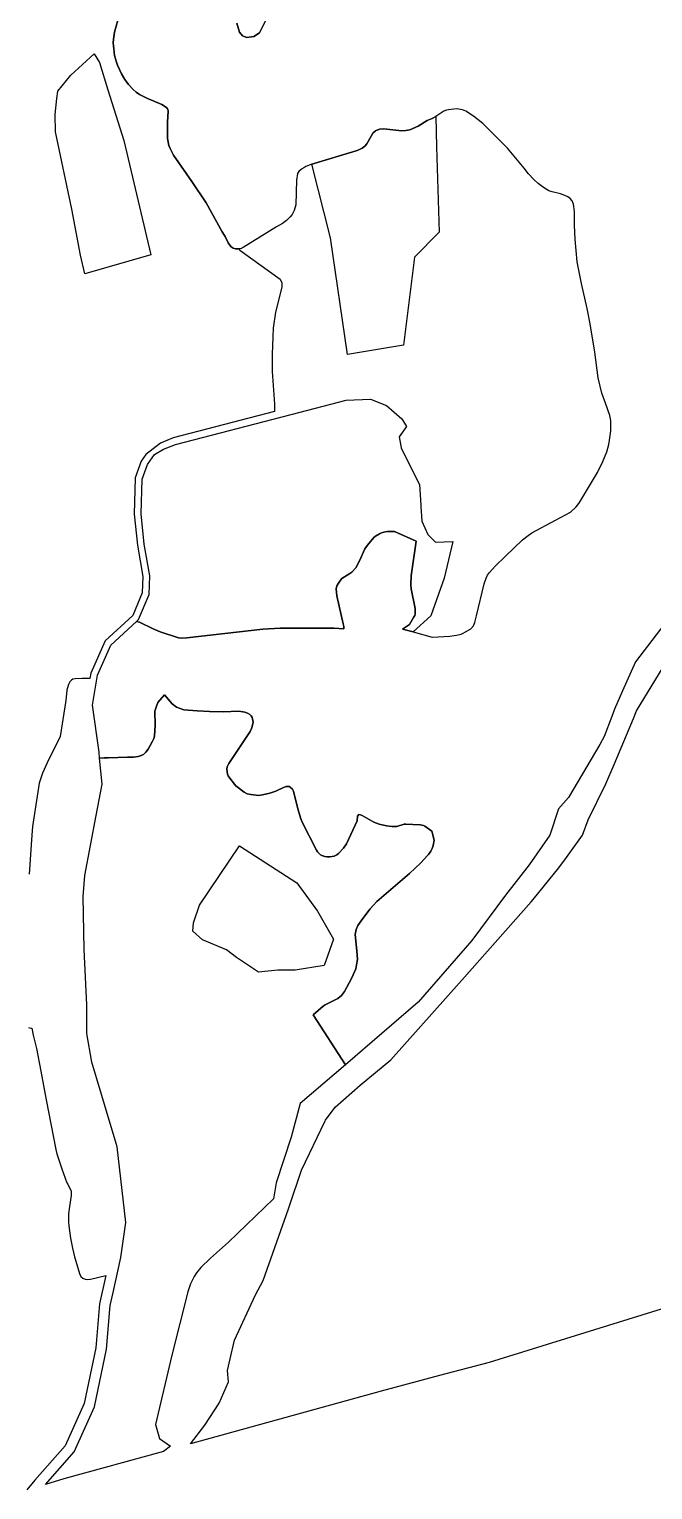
# Model space of a CAD drawing. Header units: millimetres. Extents: x 35444746 to 35449000, y 3482000 to 3488437.
# Drawn here: x 35447812.6 to 35447929.7, y 3486877 to 3487151.4 of the extents above; entities that cross this region are included whole.
import ezdxf

# ---------------------------------------------------------------- set-up
doc = ezdxf.new("R2010")
doc.units = ezdxf.units.MM
doc.layers.add('0203.02旱地整理', color=9, linetype='Continuous', true_color=0x808080)
doc.layers.add('0204.02水田整理', color=9, linetype='Continuous', true_color=0x808080)

msp = doc.modelspace()

# ---------------------------------------------------------------- linework, layer by layer
at = {"layer": '0203.02旱地整理', "color": 41}
for points in [[(35447829.865, 3487155.319), (35447828.623, 3487150.782), (35447828.395, 3487149.506), (35447828.367, 3487148.81), (35447828.438, 3487147.657), (35447828.605, 3487146.43), (35447828.942, 3487145.152), (35447829.139, 3487144.623), (35447829.918, 3487142.968), (35447830.541, 3487141.917), (35447831.221, 3487140.994), (35447832.098, 3487140.03), (35447832.649, 3487139.566), (35447833.286, 3487139.123), (35447834.636, 3487138.42), (35447837.458, 3487137.21), (35447838.342, 3487136.649), (35447838.55, 3487136.398), (35447838.683, 3487136.117), (35447838.701, 3487135.944), (35447838.541, 3487133.875), (35447838.527, 3487130.84), (35447838.802, 3487129.526), (35447839.029, 3487128.955), (35447839.681, 3487127.739), (35447843.148, 3487122.737), (35447845.804, 3487118.749), (35447848.841, 3487113.293), (35447849.369, 3487112.409), (35447849.962, 3487111.229), (35447850.471, 3487110.544), (35447850.672, 3487110.338), (35447850.857, 3487110.224), (35447851.343, 3487110.092), (35447851.964, 3487110.096), (35447852.111, 3487109.851), (35447859.735, 3487104.424), (35447860.039, 3487103.741), (35447860.031, 3487103.396), (35447859.995, 3487102.929), (35447858.828, 3487098.231), (35447858.412, 3487095.196), (35447858.306, 3487093.613), (35447858.203, 3487090.253), (35447858.181, 3487087.096), (35447858.635, 3487080.954), (35447858.643, 3487080.534), (35447858.626, 3487079.534), (35447839.624, 3487074.603), (35447837.255, 3487073.645), (35447834.499, 3487071.469), (35447833.609, 3487070.244), (35447832.48, 3487067.089), (35447832.286, 3487060.3), (35447832.889, 3487054.486), (35447833.915, 3487048.59), (35447833.8, 3487045.501), (35447832.013, 3487041.245), (35447826.859, 3487036.473), (35447824.127, 3487030.437), (35447823.964, 3487029.429), (35447822.435, 3487029.419), (35447821.189, 3487029.353), (35447820.791, 3487029.26), (35447820.531, 3487029.101), (35447820.217, 3487028.811), (35447819.936, 3487028.312), (35447819.646, 3487027.211), (35447819.455, 3487025.281), (35447818.406, 3487018.509), (35447815.917, 3487013.59), (35447815.094, 3487011.66), (35447814.47, 3487009.771), (35447813.168, 3487001.608), (35447813.06, 3487000), (35447812.57, 3486992.693)], [(35447829.865, 3487155.319), (35447828.623, 3487150.782), (35447828.395, 3487149.506), (35447828.367, 3487148.81), (35447828.438, 3487147.657), (35447828.605, 3487146.43), (35447828.942, 3487145.152), (35447829.139, 3487144.623), (35447829.918, 3487142.968), (35447830.541, 3487141.917), (35447831.221, 3487140.994), (35447832.098, 3487140.03), (35447832.649, 3487139.566), (35447833.286, 3487139.123), (35447834.636, 3487138.42), (35447837.458, 3487137.21), (35447838.342, 3487136.649), (35447838.55, 3487136.398), (35447838.683, 3487136.117), (35447838.701, 3487135.944), (35447838.541, 3487133.875), (35447838.527, 3487130.84), (35447838.802, 3487129.526), (35447839.029, 3487128.955), (35447839.681, 3487127.739), (35447843.148, 3487122.737), (35447845.804, 3487118.749), (35447848.841, 3487113.293), (35447849.369, 3487112.409), (35447849.962, 3487111.229), (35447850.471, 3487110.544), (35447850.672, 3487110.338), (35447850.857, 3487110.224), (35447851.343, 3487110.092), (35447851.964, 3487110.096), (35447852.111, 3487109.851), (35447859.735, 3487104.424), (35447860.039, 3487103.741), (35447860.031, 3487103.396), (35447859.995, 3487102.929), (35447858.828, 3487098.231), (35447858.412, 3487095.196), (35447858.306, 3487093.613), (35447858.203, 3487090.253), (35447858.181, 3487087.096), (35447858.635, 3487080.954), (35447858.643, 3487080.534), (35447858.626, 3487079.534), (35447839.624, 3487074.603), (35447837.255, 3487073.645), (35447834.499, 3487071.469), (35447833.609, 3487070.244), (35447832.48, 3487067.089), (35447832.286, 3487060.3), (35447832.889, 3487054.486), (35447833.915, 3487048.59), (35447833.8, 3487045.501), (35447832.013, 3487041.245), (35447826.859, 3487036.473), (35447824.127, 3487030.437), (35447823.964, 3487029.429), (35447822.435, 3487029.419), (35447821.189, 3487029.353), (35447820.791, 3487029.26), (35447820.531, 3487029.101), (35447820.217, 3487028.811), (35447819.936, 3487028.312), (35447819.646, 3487027.211), (35447819.455, 3487025.281), (35447818.406, 3487018.509), (35447815.917, 3487013.59), (35447815.094, 3487011.66), (35447814.47, 3487009.771), (35447813.168, 3487001.608), (35447813.06, 3487000), (35447812.57, 3486992.693)], [(35447857.343, 3487153.66), (35447855.828, 3487150.659), (35447854.776, 3487149.995), (35447853.456, 3487149.803), (35447852.646, 3487150.148), (35447852.042, 3487150.816), (35447851.556, 3487152.523)], [(35447857.343, 3487153.66), (35447855.828, 3487150.659), (35447854.776, 3487149.995), (35447853.456, 3487149.803), (35447852.646, 3487150.148), (35447852.042, 3487150.816), (35447851.556, 3487152.523)], [(35447812.444, 3486963.844), (35447812.886, 3486963.727), (35447813.086, 3486963.725), (35447813.329, 3486962.411), (35447813.93, 3486959.906), (35447814.778, 3486955.641), (35447815.747, 3486950.283), (35447817.559, 3486940.935), (35447817.752, 3486940.139), (35447818.702, 3486937.306), (35447819.625, 3486934.716), (35447819.818, 3486934.441), (35447820.461, 3486933.137), (35447820.428, 3486932.279), (35447820.118, 3486930.216), (35447819.971, 3486928.851), (35447819.966, 3486927.363), (35447820.009, 3486926.636), (35447820.306, 3486924.308), (35447820.677, 3486922.419), (35447821.076, 3486920.814), (35447822.092, 3486917.44), (35447822.304, 3486917.055), (35447822.647, 3486916.775), (35447823.068, 3486916.614), (35447823.529, 3486916.512), (35447824.076, 3486916.583), (35447826.991, 3486917.289), (35447825.806, 3486911.968), (35447825.101, 3486903.721), (35447822.916, 3486893.219), (35447819.325, 3486885.279), (35447813.648, 3486878.827), (35447812.138, 3486877.034)], [(35447812.444, 3486963.844), (35447812.886, 3486963.727), (35447813.086, 3486963.725), (35447813.329, 3486962.411), (35447813.93, 3486959.906), (35447814.778, 3486955.641), (35447815.747, 3486950.283), (35447817.559, 3486940.935), (35447817.752, 3486940.139), (35447818.702, 3486937.306), (35447819.625, 3486934.716), (35447819.818, 3486934.441), (35447820.461, 3486933.137), (35447820.428, 3486932.279), (35447820.118, 3486930.216), (35447819.971, 3486928.851), (35447819.966, 3486927.363), (35447820.009, 3486926.636), (35447820.306, 3486924.308), (35447820.677, 3486922.419), (35447821.076, 3486920.814), (35447822.092, 3486917.44), (35447822.304, 3486917.055), (35447822.647, 3486916.775), (35447823.068, 3486916.614), (35447823.529, 3486916.512), (35447824.076, 3486916.583), (35447826.991, 3486917.289), (35447825.806, 3486911.968), (35447825.101, 3486903.721), (35447822.916, 3486893.219), (35447819.325, 3486885.279), (35447813.648, 3486878.827), (35447812.138, 3486877.034)]]:
    msp.add_lwpolyline(points, dxfattribs=at)
for points in [[(35447817.785, 3487138.373), (35447817.947, 3487139.742), (35447820.41, 3487142.765), (35447824.758, 3487146.731), (35447825.769, 3487145.086), (35447827.315, 3487139.954), (35447830.338, 3487130.477), (35447835.429, 3487108.976), (35447823.045, 3487105.418), (35447822.216, 3487108.911), (35447820.564, 3487117.56), (35447817.489, 3487132.117), (35447817.43, 3487135.376)], [(35447817.785, 3487138.373), (35447817.947, 3487139.742), (35447820.41, 3487142.765), (35447824.758, 3487146.731), (35447825.769, 3487145.086), (35447827.315, 3487139.954), (35447830.338, 3487130.477), (35447835.429, 3487108.976), (35447823.045, 3487105.418), (35447822.216, 3487108.911), (35447820.564, 3487117.56), (35447817.489, 3487132.117), (35447817.43, 3487135.376)], [(35447888.964, 3487134.996), (35447889.097, 3487129.281), (35447889.561, 3487113.22), (35447884.957, 3487108.53), (35447882.881, 3487092.014), (35447872.35, 3487090.238), (35447869.162, 3487112.171), (35447865.636, 3487126.003), (35447873.961, 3487128.53), (35447874.503, 3487128.734), (35447875.108, 3487129.025), (35447875.621, 3487129.382), (35447876.005, 3487129.826), (35447876.784, 3487131.268), (35447877.143, 3487131.827), (35447877.61, 3487132.29), (35447878.34, 3487132.619), (35447879.172, 3487132.634), (35447882.559, 3487132.249), (35447883.33, 3487132.319), (35447884.094, 3487132.496), (35447885.651, 3487133.16), (35447887.347, 3487134.24), (35447888.291, 3487134.617)], [(35447888.964, 3487134.996), (35447889.097, 3487129.281), (35447889.561, 3487113.22), (35447884.957, 3487108.53), (35447882.881, 3487092.014), (35447872.35, 3487090.238), (35447869.162, 3487112.171), (35447865.636, 3487126.003), (35447873.961, 3487128.53), (35447874.503, 3487128.734), (35447875.108, 3487129.025), (35447875.621, 3487129.382), (35447876.005, 3487129.826), (35447876.784, 3487131.268), (35447877.143, 3487131.827), (35447877.61, 3487132.29), (35447878.34, 3487132.619), (35447879.172, 3487132.634), (35447882.559, 3487132.249), (35447883.33, 3487132.319), (35447884.094, 3487132.496), (35447885.651, 3487133.16), (35447887.347, 3487134.24), (35447888.291, 3487134.617)], [(35447892.119, 3487055.127), (35447890.495, 3487048.246), (35447888.034, 3487041.193), (35447884.683, 3487038.164), (35447882.66, 3487038.705), (35447884.029, 3487039.525), (35447884.742, 3487040.866), (35447885, 3487041.243), (35447885.064, 3487041.51), (35447885.061, 3487042.583), (35447884.327, 3487046.236), (35447884.264, 3487047.001), (35447884.302, 3487048.678), (35447885.236, 3487055.18), (35447881.158, 3487057.013), (35447880.764, 3487057.044), (35447879.805, 3487057.014), (35447879.183, 3487056.904), (35447878.76, 3487056.778), (35447878.337, 3487056.592), (35447877.614, 3487056.132), (35447877.319, 3487055.892), (35447876.085, 3487054.439), (35447875.629, 3487053.764), (35447874.67, 3487051.661), (35447873.928, 3487050.225), (35447873.168, 3487049.4), (35447872.638, 3487049.02), (35447871.507, 3487048.32), (35447871.26, 3487048.117), (35447870.637, 3487047.318), (35447870.373, 3487046.813), (35447870.244, 3487046.278), (35447870.356, 3487044.921), (35447871.551, 3487039.654), (35447871.661, 3487039.152), (35447871.68, 3487038.764), (35447869.874, 3487038.859), (35447859.736, 3487038.891), (35447856.439, 3487038.693), (35447842.179, 3487037.045), (35447841.189, 3487036.983), (35447840.627, 3487037.028), (35447837.157, 3487038.209), (35447835.85, 3487038.713), (35447833.263, 3487040.003), (35447832.721, 3487040.13), (35447833.102, 3487040.483), (35447835.09, 3487045.218), (35447835.219, 3487048.675), (35447834.178, 3487054.654), (35447833.588, 3487060.351), (35447833.773, 3487066.845), (35447834.77, 3487069.632), (35447836.11, 3487071.474), (35447837.828, 3487072.475), (35447840.034, 3487073.367), (35447861.796, 3487079.014), (35447872.117, 3487081.702), (35447876.658, 3487081.88), (35447879.688, 3487080.672), (35447882.569, 3487078.173), (35447883.468, 3487076.769), (35447882.057, 3487074.789), (35447882.427, 3487072.76), (35447884.321, 3487068.906), (35447885.907, 3487065.856), (35447886.125, 3487061.978), (35447886.146, 3487061.69), (35447886.348, 3487058.974), (35447887.448, 3487056.451), (35447888.905, 3487055.01)], [(35447892.119, 3487055.127), (35447890.495, 3487048.246), (35447888.034, 3487041.193), (35447884.683, 3487038.164), (35447882.66, 3487038.705), (35447884.029, 3487039.525), (35447884.742, 3487040.866), (35447885, 3487041.243), (35447885.064, 3487041.51), (35447885.061, 3487042.583), (35447884.327, 3487046.236), (35447884.264, 3487047.001), (35447884.302, 3487048.678), (35447885.236, 3487055.18), (35447881.158, 3487057.013), (35447880.764, 3487057.044), (35447879.805, 3487057.014), (35447879.183, 3487056.904), (35447878.76, 3487056.778), (35447878.337, 3487056.592), (35447877.614, 3487056.132), (35447877.319, 3487055.892), (35447876.085, 3487054.439), (35447875.629, 3487053.764), (35447874.67, 3487051.661), (35447873.928, 3487050.225), (35447873.168, 3487049.4), (35447872.638, 3487049.02), (35447871.507, 3487048.32), (35447871.26, 3487048.117), (35447870.637, 3487047.318), (35447870.373, 3487046.813), (35447870.244, 3487046.278), (35447870.356, 3487044.921), (35447871.551, 3487039.654), (35447871.661, 3487039.152), (35447871.68, 3487038.764), (35447869.874, 3487038.859), (35447859.736, 3487038.891), (35447856.439, 3487038.693), (35447842.179, 3487037.045), (35447841.189, 3487036.983), (35447840.627, 3487037.028), (35447837.157, 3487038.209), (35447835.85, 3487038.713), (35447833.263, 3487040.003), (35447832.721, 3487040.13), (35447833.102, 3487040.483), (35447835.09, 3487045.218), (35447835.219, 3487048.675), (35447834.178, 3487054.654), (35447833.588, 3487060.351), (35447833.773, 3487066.845), (35447834.77, 3487069.632), (35447836.11, 3487071.474), (35447837.828, 3487072.475), (35447840.034, 3487073.367), (35447861.796, 3487079.014), (35447872.117, 3487081.702), (35447876.658, 3487081.88), (35447879.688, 3487080.672), (35447882.569, 3487078.173), (35447883.468, 3487076.769), (35447882.057, 3487074.789), (35447882.427, 3487072.76), (35447884.321, 3487068.906), (35447885.907, 3487065.856), (35447886.125, 3487061.978), (35447886.146, 3487061.69), (35447886.348, 3487058.974), (35447887.448, 3487056.451), (35447888.905, 3487055.01)], [(35447825.802, 3487014.466), (35447826.638, 3487014.518), (35447827.376, 3487014.54), (35447831.022, 3487014.612), (35447832.173, 3487014.663), (35447833.019, 3487014.758), (35447833.619, 3487014.924), (35447834.033, 3487015.144), (35447834.49, 3487015.569), (35447834.899, 3487016.163), (35447835.697, 3487017.531), (35447835.969, 3487018.172), (35447836.091, 3487018.613), (35447836.208, 3487020.676), (35447836.195, 3487023.28), (35447836.467, 3487024.205), (35447836.764, 3487024.922), (35447837.966, 3487026.348), (35447839.417, 3487024.662), (35447840.255, 3487024.022), (35447841.607, 3487023.522), (35447844.145, 3487023.363), (35447846.466, 3487023.211), (35447848.989, 3487023.144), (35447851.924, 3487023.282), (35447853.076, 3487023.073), (35447853.589, 3487022.873), (35447854, 3487022.626), (35447854.252, 3487022.372), (35447854.44, 3487022.098), (35447854.527, 3487021.809), (35447854.617, 3487021.2), (35447854.466, 3487020.417), (35447854.331, 3487020.002), (35447854.053, 3487019.431), (35447850.039, 3487013.429), (35447849.778, 3487012.809), (35447849.687, 3487012.363), (35447849.807, 3487011.451), (35447849.949, 3487011.107), (35447850.414, 3487010.414), (35447851.371, 3487009.243), (35447852.931, 3487008.043), (35447853.531, 3487007.774), (35447854.205, 3487007.633), (35447855.717, 3487007.467), (35447856.415, 3487007.532), (35447857.772, 3487007.852), (35447858.9, 3487008.248), (35447860.353, 3487008.971), (35447860.825, 3487009.116), (35447861.102, 3487009.157), (35447861.382, 3487009.111), (35447861.62, 3487008.974), (35447861.999, 3487008.635), (35447862.216, 3487008.25), (35447862.99, 3487005.185), (35447863.533, 3487003.233), (35447863.86, 3487002.429), (35447866.54, 3486997.149), (35447866.751, 3486996.837), (35447867.315, 3486996.295), (35447867.565, 3486996.16), (35447868.126, 3486996.002), (35447868.549, 3486995.924), (35447869.029, 3486995.895), (35447869.836, 3486996.056), (35447870.373, 3486996.322), (35447870.659, 3486996.543), (35447871.597, 3486997.574), (35447872.146, 3486998.389), (35447874.149, 3487002.655), (35447874.254, 3487003.581), (35447874.491, 3487003.862), (35447874.78, 3487003.814), (35447875.135, 3487003.674), (35447877.299, 3487002.429), (35447878.282, 3487002.06), (35447879.671, 3487001.714), (35447880.695, 3487001.626), (35447881.338, 3487001.592), (35447881.605, 3487001.606), (35447883.016, 3487002.044), (35447883.293, 3487002.083), (35447884.623, 3487001.964), (35447886.033, 3487001.9), (35447886.606, 3487001.804), (35447886.855, 3487001.683), (35447888.217, 3487000.708), (35447888.606, 3486999.035), (35447888.451, 3486998.049), (35447888.285, 3486997.478), (35447888.018, 3486996.976), (35447887.55, 3486996.357), (35447887.408, 3486996.169), (35447886.127, 3486994.782), (35447884.012, 3486992.819), (35447877.86, 3486987.547), (35447876.595, 3486986.136), (35447875.221, 3486984.345), (35447874.318, 3486982.992), (35447873.971, 3486982.29), (35447873.774, 3486981.306), (35447874.091, 3486978.29), (35447874.222, 3486976.606), (35447874.076, 3486975.63), (35447873.896, 3486974.897), (35447873.186, 3486973.191), (35447872.652, 3486972.224), (35447871.784, 3486970.651), (35447871.389, 3486970.101), (35447871.206, 3486969.895), (35447870.512, 3486969.338), (35447868.159, 3486968.145), (35447867.774, 3486967.894), (35447865.88, 3486966.222), (35447871.978, 3486956.822), (35447863.487, 3486949.571), (35447861.807, 3486943.258), (35447858.984, 3486934.662), (35447858.477, 3486931.654), (35447850, 3486923.566), (35447846.655, 3486920.532), (35447844.817, 3486918.774), (35447844.018, 3486917.755), (35447843.583, 3486917.106), (35447842.886, 3486915.714), (35447842.341, 3486914.216), (35447839.342, 3486902.327), (35447836.312, 3486889.314), (35447837.072, 3486886.649), (35447839.13, 3486885.252), (35447837.8, 3486884.241), (35447819.102, 3486879.062), (35447815.629, 3486878.051), (35447821.024, 3486884.183), (35447824.83, 3486892.596), (35447827.083, 3486903.431), (35447827.787, 3486911.664), (35447828.334, 3486914.118), (35447829.794, 3486920.678), (35447830.743, 3486927.259), (35447829.074, 3486941.467), (35447824.306, 3486957.338), (35447823.374, 3486962.738), (35447823.374, 3486968.14), (35447822.885, 3486978.515), (35447822.723, 3486988.442), (35447823, 3486992.44), (35447825.139, 3487003.695), (35447826.253, 3487009.588)], [(35447825.802, 3487014.466), (35447826.638, 3487014.518), (35447827.376, 3487014.54), (35447831.022, 3487014.612), (35447832.173, 3487014.663), (35447833.019, 3487014.758), (35447833.619, 3487014.924), (35447834.033, 3487015.144), (35447834.49, 3487015.569), (35447834.899, 3487016.163), (35447835.697, 3487017.531), (35447835.969, 3487018.172), (35447836.091, 3487018.613), (35447836.208, 3487020.676), (35447836.195, 3487023.28), (35447836.467, 3487024.205), (35447836.764, 3487024.922), (35447837.966, 3487026.348), (35447839.417, 3487024.662), (35447840.255, 3487024.022), (35447841.607, 3487023.522), (35447844.145, 3487023.363), (35447846.466, 3487023.211), (35447848.989, 3487023.144), (35447851.924, 3487023.282), (35447853.076, 3487023.073), (35447853.589, 3487022.873), (35447854, 3487022.626), (35447854.252, 3487022.372), (35447854.44, 3487022.098), (35447854.527, 3487021.809), (35447854.617, 3487021.2), (35447854.466, 3487020.417), (35447854.331, 3487020.002), (35447854.053, 3487019.431), (35447850.039, 3487013.429), (35447849.778, 3487012.809), (35447849.687, 3487012.363), (35447849.807, 3487011.451), (35447849.949, 3487011.107), (35447850.414, 3487010.414), (35447851.371, 3487009.243), (35447852.931, 3487008.043), (35447853.531, 3487007.774), (35447854.205, 3487007.633), (35447855.717, 3487007.467), (35447856.415, 3487007.532), (35447857.772, 3487007.852), (35447858.9, 3487008.248), (35447860.353, 3487008.971), (35447860.825, 3487009.116), (35447861.102, 3487009.157), (35447861.382, 3487009.111), (35447861.62, 3487008.974), (35447861.999, 3487008.635), (35447862.216, 3487008.25), (35447862.99, 3487005.185), (35447863.533, 3487003.233), (35447863.86, 3487002.429), (35447866.54, 3486997.149), (35447866.751, 3486996.837), (35447867.315, 3486996.295), (35447867.565, 3486996.16), (35447868.126, 3486996.002), (35447868.549, 3486995.924), (35447869.029, 3486995.895), (35447869.836, 3486996.056), (35447870.373, 3486996.322), (35447870.659, 3486996.543), (35447871.597, 3486997.574), (35447872.146, 3486998.389), (35447874.149, 3487002.655), (35447874.254, 3487003.581), (35447874.491, 3487003.862), (35447874.78, 3487003.814), (35447875.135, 3487003.674), (35447877.299, 3487002.429), (35447878.282, 3487002.06), (35447879.671, 3487001.714), (35447880.695, 3487001.626), (35447881.338, 3487001.592), (35447881.605, 3487001.606), (35447883.016, 3487002.044), (35447883.293, 3487002.083), (35447884.623, 3487001.964), (35447886.033, 3487001.9), (35447886.606, 3487001.804), (35447886.855, 3487001.683), (35447888.217, 3487000.708), (35447888.606, 3486999.035), (35447888.451, 3486998.049), (35447888.285, 3486997.478), (35447888.018, 3486996.976), (35447887.55, 3486996.357), (35447887.408, 3486996.169), (35447886.127, 3486994.782), (35447884.012, 3486992.819), (35447877.86, 3486987.547), (35447876.595, 3486986.136), (35447875.221, 3486984.345), (35447874.318, 3486982.992), (35447873.971, 3486982.29), (35447873.774, 3486981.306), (35447874.091, 3486978.29), (35447874.222, 3486976.606), (35447874.076, 3486975.63), (35447873.896, 3486974.897), (35447873.186, 3486973.191), (35447872.652, 3486972.224), (35447871.784, 3486970.651), (35447871.389, 3486970.101), (35447871.206, 3486969.895), (35447870.512, 3486969.338), (35447868.159, 3486968.145), (35447867.774, 3486967.894), (35447865.88, 3486966.222), (35447871.978, 3486956.822), (35447863.487, 3486949.571), (35447861.807, 3486943.258), (35447858.984, 3486934.662), (35447858.477, 3486931.654), (35447850, 3486923.566), (35447846.655, 3486920.532), (35447844.817, 3486918.774), (35447844.018, 3486917.755), (35447843.583, 3486917.106), (35447842.886, 3486915.714), (35447842.341, 3486914.216), (35447839.342, 3486902.327), (35447836.312, 3486889.314), (35447837.072, 3486886.649), (35447839.13, 3486885.252), (35447837.8, 3486884.241), (35447819.102, 3486879.062), (35447815.629, 3486878.051), (35447821.024, 3486884.183), (35447824.83, 3486892.596), (35447827.083, 3486903.431), (35447827.787, 3486911.664), (35447828.334, 3486914.118), (35447829.794, 3486920.678), (35447830.743, 3486927.259), (35447829.074, 3486941.467), (35447824.306, 3486957.338), (35447823.374, 3486962.738), (35447823.374, 3486968.14), (35447822.885, 3486978.515), (35447822.723, 3486988.442), (35447823, 3486992.44), (35447825.139, 3487003.695), (35447826.253, 3487009.588)], [(35447852.094, 3486997.991), (35447862.813, 3486991.007), (35447866.752, 3486985.682), (35447869.75, 3486980.439), (35447868.002, 3486975.529), (35447862.505, 3486974.613), (35447859.265, 3486974.66), (35447855.616, 3486974.269), (35447851.527, 3486977.014), (35447849.657, 3486978.467), (35447845.113, 3486980.327), (35447843.303, 3486981.962), (35447843.412, 3486983.524), (35447844.552, 3486986.867)], [(35447852.094, 3486997.991), (35447862.813, 3486991.007), (35447866.752, 3486985.682), (35447869.75, 3486980.439), (35447868.002, 3486975.529), (35447862.505, 3486974.613), (35447859.265, 3486974.66), (35447855.616, 3486974.269), (35447851.527, 3486977.014), (35447849.657, 3486978.467), (35447845.113, 3486980.327), (35447843.303, 3486981.962), (35447843.412, 3486983.524), (35447844.552, 3486986.867)], [(35447852.094, 3486997.991), (35447862.813, 3486991.007), (35447866.752, 3486985.682), (35447869.75, 3486980.439), (35447868.002, 3486975.529), (35447862.505, 3486974.613), (35447859.265, 3486974.66), (35447855.616, 3486974.269), (35447851.527, 3486977.014), (35447849.657, 3486978.467), (35447845.113, 3486980.327), (35447843.303, 3486981.962), (35447843.412, 3486983.524), (35447844.552, 3486986.867)], [(35447852.094, 3486997.991), (35447862.813, 3486991.007), (35447866.752, 3486985.682), (35447869.75, 3486980.439), (35447868.002, 3486975.529), (35447862.505, 3486974.613), (35447859.265, 3486974.66), (35447855.616, 3486974.269), (35447851.527, 3486977.014), (35447849.657, 3486978.467), (35447845.113, 3486980.327), (35447843.303, 3486981.962), (35447843.412, 3486983.524), (35447844.552, 3486986.867)]]:
    msp.add_lwpolyline(points, close=True, dxfattribs=at)
at = {"layer": '0204.02水田整理', "color": 51}
for points in [[(35447936.457, 3487045.642), (35447926.463, 3487032.545), (35447923.981, 3487027.079), (35447922.533, 3487023.659), (35447921.998, 3487022.254), (35447920.555, 3487018.505), (35447919.758, 3487017.028), (35447913.853, 3487007.032), (35447912.004, 3487004.913), (35447910.37, 3487000), (35447906.469, 3486994.442), (35447902.048, 3486988.695), (35447895.682, 3486980.192), (35447885.644, 3486968.593), (35447871.978, 3486956.822), (35447865.88, 3486966.222), (35447867.774, 3486967.894), (35447868.159, 3486968.145), (35447870.512, 3486969.338), (35447871.206, 3486969.895), (35447871.389, 3486970.101), (35447871.784, 3486970.651), (35447872.652, 3486972.224), (35447873.186, 3486973.191), (35447873.896, 3486974.897), (35447874.076, 3486975.63), (35447874.222, 3486976.606), (35447874.091, 3486978.29), (35447873.774, 3486981.306), (35447873.971, 3486982.29), (35447874.318, 3486982.992), (35447875.221, 3486984.345), (35447876.595, 3486986.136), (35447877.86, 3486987.547), (35447884.012, 3486992.819), (35447886.127, 3486994.782), (35447887.408, 3486996.169), (35447887.55, 3486996.357), (35447888.018, 3486996.976), (35447888.285, 3486997.478), (35447888.451, 3486998.049), (35447888.606, 3486999.035), (35447888.217, 3487000.708), (35447886.855, 3487001.683), (35447886.606, 3487001.804), (35447886.033, 3487001.9), (35447884.623, 3487001.964), (35447883.293, 3487002.083), (35447883.016, 3487002.044), (35447881.605, 3487001.606), (35447881.338, 3487001.592), (35447880.695, 3487001.626), (35447879.671, 3487001.714), (35447878.282, 3487002.06), (35447877.299, 3487002.429), (35447875.135, 3487003.674), (35447874.78, 3487003.814), (35447874.491, 3487003.862), (35447874.254, 3487003.581), (35447874.149, 3487002.655), (35447872.146, 3486998.389), (35447871.597, 3486997.574), (35447870.659, 3486996.543), (35447870.373, 3486996.322), (35447869.836, 3486996.056), (35447869.029, 3486995.895), (35447868.549, 3486995.924), (35447868.126, 3486996.002), (35447867.565, 3486996.16), (35447867.315, 3486996.295), (35447866.751, 3486996.837), (35447866.54, 3486997.149), (35447863.86, 3487002.429), (35447863.533, 3487003.233), (35447862.99, 3487005.185), (35447862.216, 3487008.25), (35447861.999, 3487008.635), (35447861.62, 3487008.974), (35447861.382, 3487009.111), (35447861.102, 3487009.157), (35447860.825, 3487009.116), (35447860.353, 3487008.971), (35447858.9, 3487008.248), (35447857.772, 3487007.852), (35447856.415, 3487007.532), (35447855.717, 3487007.467), (35447854.205, 3487007.633), (35447853.531, 3487007.774), (35447852.931, 3487008.043), (35447851.371, 3487009.243), (35447850.414, 3487010.414), (35447849.949, 3487011.107), (35447849.807, 3487011.451), (35447849.687, 3487012.363), (35447849.778, 3487012.809), (35447850.039, 3487013.429), (35447854.053, 3487019.431), (35447854.331, 3487020.002), (35447854.466, 3487020.417), (35447854.617, 3487021.2), (35447854.527, 3487021.809), (35447854.44, 3487022.098), (35447854.252, 3487022.372), (35447854, 3487022.626), (35447853.589, 3487022.873), (35447853.076, 3487023.073), (35447851.924, 3487023.282), (35447848.989, 3487023.144), (35447846.466, 3487023.211), (35447844.145, 3487023.363), (35447841.607, 3487023.522), (35447840.255, 3487024.022), (35447839.417, 3487024.662), (35447837.966, 3487026.348), (35447836.764, 3487024.922), (35447836.467, 3487024.205), (35447836.195, 3487023.28), (35447836.208, 3487020.676), (35447836.091, 3487018.613), (35447835.969, 3487018.172), (35447835.697, 3487017.531), (35447834.899, 3487016.163), (35447834.49, 3487015.569), (35447834.033, 3487015.144), (35447833.619, 3487014.924), (35447833.019, 3487014.758), (35447832.173, 3487014.663), (35447831.022, 3487014.612), (35447827.376, 3487014.54), (35447826.638, 3487014.518), (35447825.802, 3487014.466), (35447825.701, 3487015.563), (35447824.47, 3487024.407), (35447825.382, 3487030.059), (35447827.935, 3487035.699), (35447832.721, 3487040.13), (35447833.263, 3487040.003), (35447835.85, 3487038.713), (35447837.157, 3487038.209), (35447840.627, 3487037.028), (35447841.189, 3487036.983), (35447842.179, 3487037.045), (35447856.439, 3487038.693), (35447859.736, 3487038.891), (35447869.874, 3487038.859), (35447871.68, 3487038.764), (35447871.661, 3487039.152), (35447871.551, 3487039.654), (35447870.356, 3487044.921), (35447870.244, 3487046.278), (35447870.373, 3487046.813), (35447870.637, 3487047.318), (35447871.26, 3487048.117), (35447871.507, 3487048.32), (35447872.638, 3487049.02), (35447873.168, 3487049.4), (35447873.928, 3487050.225), (35447874.67, 3487051.661), (35447875.629, 3487053.764), (35447876.085, 3487054.439), (35447877.319, 3487055.892), (35447877.614, 3487056.132), (35447878.337, 3487056.592), (35447878.76, 3487056.778), (35447879.183, 3487056.904), (35447879.805, 3487057.014), (35447880.764, 3487057.044), (35447881.158, 3487057.013), (35447885.236, 3487055.18), (35447884.302, 3487048.678), (35447884.264, 3487047.001), (35447884.327, 3487046.236), (35447885.061, 3487042.583), (35447885.064, 3487041.51), (35447885, 3487041.243), (35447884.742, 3487040.866), (35447884.029, 3487039.525), (35447882.66, 3487038.705), (35447884.683, 3487038.164), (35447888.269, 3487037.206), (35447891.561, 3487037.385), (35447892.833, 3487037.554), (35447893.699, 3487037.767), (35447894.11, 3487037.916), (35447894.548, 3487038.15), (35447895.501, 3487038.767), (35447895.999, 3487039.336), (35447896.272, 3487039.908), (35447896.618, 3487041.182), (35447897.998, 3487047.212), (35447898.394, 3487048.234), (35447898.683, 3487048.796), (35447899.028, 3487049.339), (35447900.067, 3487050.539), (35447902.017, 3487052.415), (35447905.242, 3487055.455), (35447906.28, 3487056.272), (35447906.981, 3487056.751), (35447911.448, 3487059.132), (35447914.216, 3487060.684), (35447915.22, 3487061.574), (35447915.601, 3487062.017), (35447915.907, 3487062.457), (35447919.306, 3487068.074), (35447920.334, 3487070.174), (35447921.061, 3487071.983), (35447921.452, 3487073.352), (35447921.77, 3487075.443), (35447921.822, 3487076.01), (35447921.79, 3487077.857), (35447921.641, 3487078.784), (35447920.845, 3487081.153), (35447920.141, 3487082.993), (35447919.444, 3487085.862), (35447918.807, 3487090.723), (35447917.926, 3487096.027), (35447917.39, 3487098.889), (35447916.311, 3487103.598), (35447915.478, 3487107.694), (35447915.12, 3487111.903), (35447915.023, 3487114.584), (35447914.988, 3487117.138), (35447914.822, 3487118.48), (35447914.587, 3487119.127), (35447914.165, 3487119.581), (35447913.762, 3487119.907), (35447913.51, 3487120.037), (35447912.355, 3487120.457), (35447910.79, 3487120.801), (35447910.186, 3487121.008), (35447909.154, 3487121.622), (35447908.175, 3487122.408), (35447907.354, 3487123.15), (35447906.341, 3487124.214), (35447905.547, 3487125.293), (35447902.405, 3487129.039), (35447897.758, 3487133.646), (35447896.009, 3487135.003), (35447894.553, 3487135.966), (35447893.945, 3487136.232), (35447892.924, 3487136.382), (35447892.359, 3487136.363), (35447891.333, 3487136.253), (35447890.976, 3487136.172), (35447890.459, 3487135.96), (35447888.964, 3487134.996), (35447888.291, 3487134.617), (35447887.347, 3487134.24), (35447885.651, 3487133.16), (35447884.094, 3487132.496), (35447883.33, 3487132.319), (35447882.559, 3487132.249), (35447879.172, 3487132.634), (35447878.34, 3487132.619), (35447877.61, 3487132.29), (35447877.143, 3487131.827), (35447876.784, 3487131.268), (35447876.005, 3487129.826), (35447875.621, 3487129.382), (35447875.108, 3487129.025), (35447874.503, 3487128.734), (35447873.961, 3487128.53), (35447865.636, 3487126.003), (35447864.52, 3487125.573), (35447864.13, 3487125.352), (35447863.746, 3487125.075), (35447863.239, 3487124.619), (35447862.984, 3487124.25), (35447862.779, 3487123.03), (35447862.627, 3487118.364), (35447862.362, 3487117.308), (35447861.951, 3487116.575), (35447861.589, 3487116.103), (35447860.894, 3487115.433), (35447860.164, 3487114.891), (35447858.992, 3487114.261), (35447852.782, 3487110.383), (35447852.379, 3487110.205), (35447851.964, 3487110.096), (35447851.343, 3487110.092), (35447850.857, 3487110.224), (35447850.672, 3487110.338), (35447850.471, 3487110.544), (35447849.962, 3487111.229), (35447849.369, 3487112.409), (35447848.841, 3487113.293), (35447845.804, 3487118.749), (35447843.148, 3487122.737), (35447839.681, 3487127.739), (35447839.029, 3487128.955), (35447838.802, 3487129.526), (35447838.527, 3487130.84), (35447838.541, 3487133.875), (35447838.701, 3487135.944), (35447838.683, 3487136.117), (35447838.55, 3487136.398), (35447838.342, 3487136.649), (35447837.458, 3487137.21), (35447834.636, 3487138.42), (35447833.286, 3487139.123), (35447832.649, 3487139.566), (35447832.098, 3487140.03), (35447831.221, 3487140.994), (35447830.541, 3487141.917), (35447829.918, 3487142.968), (35447829.139, 3487144.623), (35447828.942, 3487145.152), (35447828.605, 3487146.43), (35447828.438, 3487147.657), (35447828.367, 3487148.81), (35447828.395, 3487149.506), (35447828.623, 3487150.782), (35447829.865, 3487155.319)], [(35447851.556, 3487152.523), (35447852.042, 3487150.816), (35447852.646, 3487150.148), (35447853.456, 3487149.803), (35447854.776, 3487149.995), (35447855.828, 3487150.659), (35447857.343, 3487153.66)], [(35447932.113, 3486911.229), (35447925.034, 3486909.035), (35447898.955, 3486900.95), (35447889.649, 3486898.477), (35447878.652, 3486895.555), (35447842.85, 3486885.639), (35447845.54, 3486889.188), (35447848.253, 3486893.274), (35447849.567, 3486896.312), (35447850, 3486897.313), (35447849.84, 3486899.415), (35447850.316, 3486901.632), (35447851.108, 3486905.116), (35447855.077, 3486913.62), (35447856.524, 3486916.314), (35447861.285, 3486929.785), (35447861.49, 3486930.395), (35447863.718, 3486937.044), (35447868.145, 3486946.358), (35447868.215, 3486946.451), (35447870.058, 3486948.91), (35447874.706, 3486953.018), (35447880.514, 3486957.781), (35447893.811, 3486972.752), (35447906.867, 3486987.484), (35447907.23, 3486987.926), (35447912.077, 3486993.836), (35447913.476, 3486995.784), (35447916.503, 3487000), (35447917.531, 3487002.892), (35447920.894, 3487009.656), (35447922.423, 3487013.284), (35447926.06, 3487021.91), (35447926.655, 3487023.322), (35447940.084, 3487045.389)]]:
    msp.add_lwpolyline(points, dxfattribs=at)

doc.saveas('drawing.dxf')
